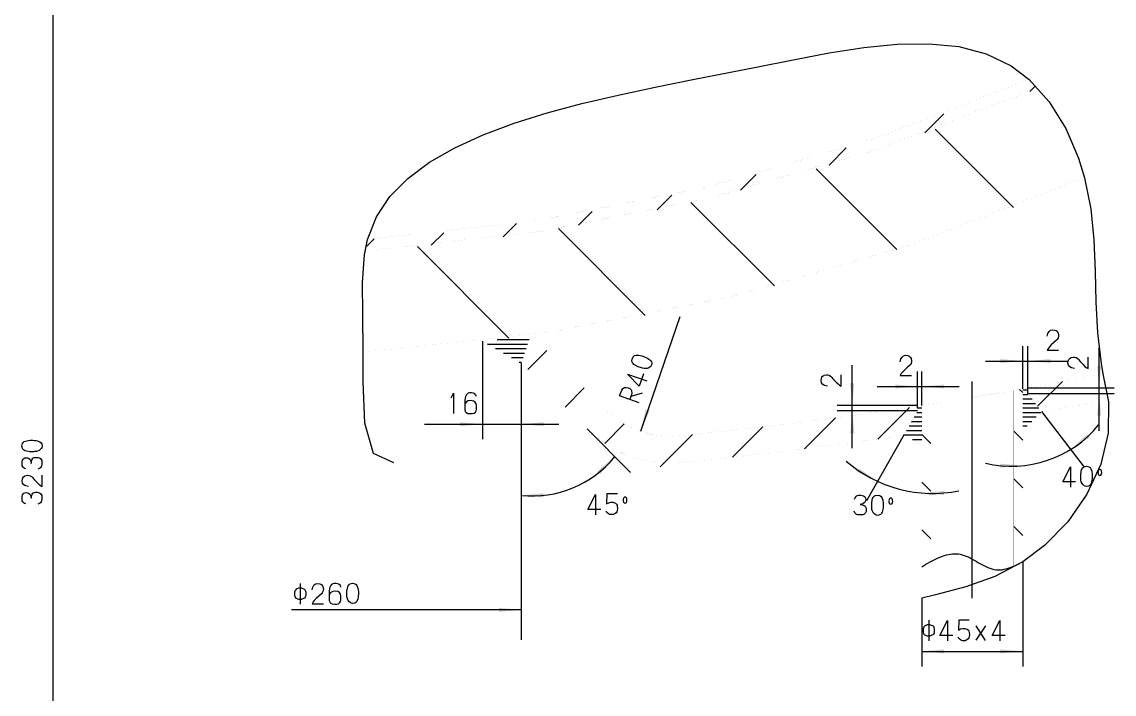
# Model space of a CAD drawing. Extents: x 0 to 8410, y 0 to 11890.
# Drawn here: x 4552 to 6010, y 5817 to 6715 of the extents above; entities that cross this region are included whole.
import ezdxf

# ---------------------------------------------------------------- set-up
doc = ezdxf.new("R2010")
doc.units = 0
doc.header["$MEASUREMENT"] = 0
doc.layers.add('6', color=7, linetype='Continuous')
doc.layers.add('7', color=7, linetype='Continuous')

# ---------------------------------------------------------------- blocks, each defined once
blk = doc.blocks.new('BLKENT104')
at = {"layer": '6', "color": 1, "linetype": 'Continuous'}
blk.add_line((4593.5, 4489.35), (4593.5, 7719.35), dxfattribs=at)
at = {"layer": '6', "color": 2, "linetype": 'Continuous'}
for p, q in [((4551.5, 6148.15), (4552.2, 6151.44)), ((4552.2, 6145.03), (4551.5, 6148.15)), ((4552.2, 6151.44), (4553.18, 6153.09)), ((4552.76, 6144.12), (4552.2, 6145.03)), ((4553.74, 6143.11), (4552.76, 6144.12)), ((4553.18, 6153.09), (4554.72, 6154.09)), ((4554.86, 6142.47), (4553.74, 6143.11)), ((4554.72, 6154.09), (4558.08, 6155.37)), ((4556.12, 6141.83), (4554.86, 6142.47)), ((4558.08, 6155.37), (4562.56, 6155.92)), ((4562.56, 6155.92), (4566.2, 6155.92)), ((4566.2, 6155.92), (4568.16, 6155.83)), ((4568.16, 6155.83), (4570.68, 6155.47)), ((4570.68, 6155.47), (4572.5, 6155.01)), ((4574.6, 6142.47), (4572.22, 6141.38)), ((4572.5, 6155.01), (4574.32, 6154.46)), ((4574.32, 6154.46), (4575.72, 6153.73)), ((4575.72, 6143.2), (4574.6, 6142.47)), ((4575.72, 6153.73), (4577.26, 6152.63)), ((4577.4, 6145.03), (4575.72, 6143.2)), ((4577.26, 6152.63), (4578.1, 6151.07)), ((4578.24, 6146.41), (4577.4, 6145.03)), ((4578.1, 6151.07), (4578.66, 6148.6)), ((4578.66, 6148.24), (4578.24, 6146.41)), ((4551.78, 6126), (4551.92, 6127.92)), ((4551.92, 6127.92), (4552.48, 6129.57)), ((4552.48, 6129.57), (4553.32, 6130.85)), ((4553.32, 6130.85), (4554.3, 6131.77)), ((4554.3, 6131.77), (4555.7, 6132.41)), ((4555.7, 6132.41), (4557.38, 6132.68)), ((4558.22, 6141.19), (4556.12, 6141.83)), ((4557.38, 6132.68), (4559.2, 6132.41)), ((4562.28, 6140.64), (4558.22, 6141.19)), ((4559.2, 6132.41), (4560.46, 6132.04)), ((4560.46, 6132.04), (4562, 6130.58)), ((4562, 6130.58), (4563.12, 6128.75)), ((4567.18, 6140.64), (4562.28, 6140.64)), ((4563.12, 6128.75), (4563.68, 6127.1)), ((4564.24, 6126.73), (4564.8, 6129.39)), ((4564.8, 6129.39), (4565.22, 6130.67)), ((4565.22, 6130.67), (4566.34, 6131.86)), ((4566.34, 6131.86), (4568.02, 6132.86)), ((4568.58, 6140.73), (4567.18, 6140.64)), ((4568.02, 6132.86), (4569.56, 6133.14)), ((4570.96, 6140.92), (4568.58, 6140.73)), ((4569.56, 6133.14), (4572.22, 6133.14)), ((4572.22, 6141.38), (4570.96, 6140.92)), ((4572.22, 6133.14), (4573.48, 6133.05)), ((4573.48, 6133.05), (4575.3, 6132.41)), ((4575.3, 6132.41), (4576.28, 6131.58)), ((4576.28, 6131.58), (4577.26, 6130.3)), ((4577.26, 6130.3), (4578.1, 6128.75)), ((4578.1, 6128.75), (4578.1, 6123.99)), ((4551.78, 6122.89), (4551.78, 6126)), ((4552.06, 6121.61), (4551.78, 6122.89)), ((4552.62, 6120.51), (4552.06, 6121.61)), ((4553.46, 6119.69), (4552.62, 6120.51)), ((4554.58, 6118.77), (4553.46, 6119.69)), ((4555.7, 6118.22), (4554.58, 6118.77)), ((4556.82, 6117.68), (4555.7, 6118.22)), ((4563.68, 6127.1), (4564.1, 6125.09)), ((4564.1, 6125.09), (4564.24, 6126.73)), ((4575.16, 6118.22), (4573.06, 6117.31)), ((4576.28, 6119.14), (4575.16, 6118.22)), ((4577.26, 6120.51), (4576.28, 6119.14)), ((4577.96, 6121.88), (4577.26, 6120.51)), ((4578.1, 6123.99), (4577.96, 6121.88)), ((4551.78, 6101.21), (4552.2, 6104.32)), ((4552.34, 6098.55), (4551.78, 6101.21)), ((4552.2, 6104.32), (4552.76, 6105.96)), ((4552.76, 6105.96), (4553.74, 6107.15)), ((4553.74, 6107.15), (4554.86, 6107.98)), ((4554.86, 6107.98), (4555.98, 6108.53)), ((4555.98, 6108.53), (4559.06, 6109.17)), ((4559.06, 6109.17), (4560.74, 6108.98)), ((4560.74, 6108.98), (4562.7, 6108.62)), ((4562.7, 6108.62), (4564.52, 6107.52)), ((4564.52, 6107.52), (4565.5, 6106.51)), ((4565.5, 6106.51), (4568.58, 6103.04)), ((4568.58, 6103.04), (4571.94, 6099.38)), ((4571.94, 6099.38), (4574.46, 6096.9)), ((4578.8, 6094.07), (4578.8, 6109.17)), ((4554.16, 6096.45), (4552.34, 6098.55)), ((4552.48, 6082.9), (4553.32, 6084.19)), ((4553.32, 6084.19), (4554.3, 6085.1)), ((4556.54, 6094.98), (4554.16, 6096.45)), ((4554.3, 6085.1), (4555.7, 6085.74)), ((4555.7, 6085.74), (4557.38, 6086.02)), ((4560.32, 6094.07), (4556.54, 6094.98)), ((4557.38, 6086.02), (4559.2, 6085.74)), ((4559.2, 6085.74), (4560.46, 6085.38)), ((4560.46, 6085.38), (4562, 6083.91)), ((4565.22, 6084), (4566.34, 6085.19)), ((4566.34, 6085.19), (4568.02, 6086.2)), ((4568.02, 6086.2), (4569.56, 6086.47)), ((4569.56, 6086.47), (4572.22, 6086.47)), ((4572.22, 6086.47), (4573.48, 6086.38)), ((4573.48, 6086.38), (4575.3, 6085.74)), ((4574.46, 6096.9), (4576.28, 6095.53)), ((4575.3, 6085.74), (4576.28, 6084.92)), ((4576.28, 6095.53), (4578.8, 6094.07)), ((4576.28, 6084.92), (4577.26, 6083.64)), ((4551.78, 6079.34), (4551.92, 6081.26)), ((4551.78, 6076.22), (4551.78, 6079.34)), ((4552.06, 6074.94), (4551.78, 6076.22)), ((4551.92, 6081.26), (4552.48, 6082.9)), ((4552.62, 6073.85), (4552.06, 6074.94)), ((4553.46, 6073.02), (4552.62, 6073.85)), ((4554.58, 6072.11), (4553.46, 6073.02)), ((4555.7, 6071.56), (4554.58, 6072.11)), ((4556.82, 6071.01), (4555.7, 6071.56)), ((4562, 6083.91), (4563.12, 6082.08)), ((4563.12, 6082.08), (4563.68, 6080.43)), ((4563.68, 6080.43), (4564.1, 6078.42)), ((4564.1, 6078.42), (4564.24, 6080.07)), ((4564.24, 6080.07), (4564.8, 6082.72)), ((4564.8, 6082.72), (4565.22, 6084)), ((4575.16, 6071.56), (4573.06, 6070.64)), ((4576.28, 6072.47), (4575.16, 6071.56)), ((4577.26, 6073.85), (4576.28, 6072.47)), ((4577.26, 6083.64), (4578.1, 6082.08)), ((4577.96, 6075.22), (4577.26, 6073.85)), ((4578.1, 6077.32), (4577.96, 6075.22)), ((4578.1, 6082.08), (4578.1, 6077.32))]:
    blk.add_line(p, q, dxfattribs=at)
blk = doc.blocks.new('BLKENT192')
at = {"layer": '6', "color": 1, "linetype": 'Continuous'}
for p, q in [((5888.49, 5993.41), (5888.49, 5853.92)), ((5753.49, 5945.25), (5753.49, 5853.92)), ((5753.49, 5873.92), (5888.49, 5873.92))]:
    blk.add_line(p, q, dxfattribs=at)
at = {"layer": '6', "color": 2, "linetype": 'Continuous'}
for p, q in [((5760.69, 5909.2), (5757.3, 5907.8)), ((5764.9, 5909.2), (5760.69, 5909.2)), ((5762.79, 5915.64), (5762.79, 5888.06)), ((5764.9, 5909.2), (5767.73, 5908.36)), ((5777.71, 5895.2), (5787.95, 5915.08)), ((5787.95, 5915.08), (5787.95, 5887.92)), ((5803.14, 5915.78), (5802.41, 5902.48)), ((5817.05, 5915.78), (5803.14, 5915.78)), ((5847.71, 5895.2), (5857.95, 5915.08)), ((5857.95, 5915.08), (5857.95, 5887.92)), ((5755.38, 5903.88), (5755.29, 5901.92)), ((5755.29, 5901.92), (5755.38, 5899.96)), ((5755.74, 5905.42), (5755.38, 5903.88)), ((5755.38, 5899.96), (5755.84, 5897.86)), ((5756.11, 5906.26), (5755.74, 5905.42)), ((5755.84, 5897.86), (5756.2, 5897.16)), ((5756.48, 5906.82), (5756.11, 5906.26)), ((5756.2, 5897.16), (5757.12, 5896.04)), ((5757.3, 5907.8), (5756.48, 5906.82)), ((5757.12, 5896.04), (5760.69, 5894.64)), ((5760.69, 5894.64), (5764.9, 5894.64)), ((5768.46, 5895.9), (5764.9, 5894.64)), ((5767.73, 5908.36), (5768.55, 5907.8)), ((5769.38, 5897.16), (5768.46, 5895.9)), ((5768.55, 5907.8), (5769.47, 5906.4)), ((5769.93, 5898.42), (5769.38, 5897.16)), ((5769.47, 5906.4), (5769.93, 5905.28)), ((5769.93, 5905.28), (5770.2, 5903.88)), ((5770.2, 5899.96), (5769.93, 5898.42)), ((5770.2, 5903.88), (5770.29, 5901.92)), ((5770.29, 5901.92), (5770.2, 5899.96)), ((5795, 5895.2), (5777.71, 5895.2)), ((5802.41, 5902.48), (5805.43, 5904.02)), ((5805.43, 5904.02), (5808.18, 5904.72)), ((5808.18, 5904.72), (5810.83, 5904.72)), ((5810.83, 5904.72), (5814.31, 5903.6)), ((5814.31, 5903.6), (5815.95, 5902.2)), ((5815.95, 5902.2), (5816.59, 5900.94)), ((5816.59, 5900.94), (5816.96, 5899.26)), ((5817.14, 5896.46), (5816.87, 5893.66)), ((5816.96, 5899.26), (5817.14, 5896.46)), ((5838.65, 5888.62), (5826.29, 5908.08)), ((5826.29, 5889.04), (5838.92, 5907.94)), ((5865, 5895.2), (5847.71, 5895.2)), ((5802.41, 5891.98), (5801.86, 5892.82)), ((5802.87, 5891), (5802.41, 5891.98)), ((5805.06, 5889.18), (5802.87, 5891)), ((5806.71, 5888.48), (5805.06, 5889.18)), ((5808.08, 5888.2), (5806.71, 5888.48)), ((5811.38, 5888.2), (5808.08, 5888.2)), ((5813.67, 5889.18), (5811.38, 5888.2)), ((5815.5, 5890.72), (5813.67, 5889.18)), ((5816.32, 5892.12), (5815.5, 5890.72)), ((5816.87, 5893.66), (5816.32, 5892.12))]:
    blk.add_line(p, q, dxfattribs=at)
at = {"layer": '6', "color": 1, "linetype": 'Continuous'}
for points in [[(5753.49, 5873.92), (5783.37, 5876.53), (5783.37, 5871.3)], [(5888.49, 5873.92), (5858.6, 5871.3), (5858.6, 5876.53)]]:
    blk.add_solid(points, dxfattribs=at)
blk = doc.blocks.new('BLKENT193')
at = {"layer": '6', "color": 1, "linetype": 'Continuous'}
for p, q in [((5990.5, 6168.53), (5990.5, 6280.04)), ((5895.17, 6225.87), (6010.5, 6225.87)), ((5895.17, 6218.53), (6010.5, 6218.53))]:
    blk.add_line(p, q, dxfattribs=at)
at = {"layer": '6', "color": 2, "linetype": 'Continuous'}
for p, q in [((5948.78, 6258.98), (5949.2, 6262.09)), ((5949.2, 6262.09), (5949.76, 6263.73)), ((5949.76, 6263.73), (5950.74, 6264.92)), ((5950.74, 6264.92), (5951.86, 6265.75)), ((5951.86, 6265.75), (5952.98, 6266.3)), ((5952.98, 6266.3), (5956.06, 6266.94)), ((5956.06, 6266.94), (5957.74, 6266.75)), ((5957.74, 6266.75), (5959.7, 6266.39)), ((5959.7, 6266.39), (5961.52, 6265.29)), ((5961.52, 6265.29), (5962.5, 6264.28)), ((5962.5, 6264.28), (5965.58, 6260.81)), ((5965.58, 6260.81), (5968.94, 6257.15)), ((5975.8, 6251.84), (5975.8, 6266.94)), ((5949.34, 6256.32), (5948.78, 6258.98)), ((5951.16, 6254.22), (5949.34, 6256.32)), ((5953.54, 6252.75), (5951.16, 6254.22)), ((5957.32, 6251.84), (5953.54, 6252.75)), ((5968.94, 6257.15), (5971.46, 6254.68)), ((5971.46, 6254.68), (5973.28, 6253.3)), ((5973.28, 6253.3), (5975.8, 6251.84))]:
    blk.add_line(p, q, dxfattribs=at)
at = {"layer": '6', "color": 1, "linetype": 'Continuous'}
for points in [[(5990.5, 6225.87), (5987.88, 6255.76), (5993.11, 6255.76)], [(5990.5, 6218.53), (5993.11, 6188.64), (5987.88, 6188.64)]]:
    blk.add_solid(points, dxfattribs=at)
blk = doc.blocks.new('BLKENT194')
at = {"layer": '6', "color": 1, "linetype": 'Continuous'}
for p, q in [((5660.71, 6145.21), (5660.71, 6256.46)), ((5747.96, 6202.3), (5640.71, 6202.3)), ((5747.96, 6195.21), (5640.71, 6195.21))]:
    blk.add_line(p, q, dxfattribs=at)
at = {"layer": '6', "color": 2, "linetype": 'Continuous'}
for p, q in [((5618.99, 6235.4), (5619.41, 6238.51)), ((5619.55, 6232.75), (5618.99, 6235.4)), ((5619.41, 6238.51), (5619.97, 6240.16)), ((5621.37, 6230.64), (5619.55, 6232.75)), ((5619.97, 6240.16), (5620.95, 6241.35)), ((5620.95, 6241.35), (5622.07, 6242.17)), ((5623.75, 6229.18), (5621.37, 6230.64)), ((5622.07, 6242.17), (5623.19, 6242.72)), ((5623.19, 6242.72), (5626.27, 6243.36)), ((5626.27, 6243.36), (5627.95, 6243.18)), ((5627.95, 6243.18), (5629.91, 6242.81)), ((5629.91, 6242.81), (5631.73, 6241.71)), ((5631.73, 6241.71), (5632.71, 6240.71)), ((5632.71, 6240.71), (5635.79, 6237.23)), ((5635.79, 6237.23), (5639.15, 6233.57)), ((5639.15, 6233.57), (5641.67, 6231.1)), ((5641.67, 6231.1), (5643.49, 6229.73)), ((5646.01, 6228.26), (5646.01, 6243.36)), ((5627.53, 6228.26), (5623.75, 6229.18)), ((5643.49, 6229.73), (5646.01, 6228.26))]:
    blk.add_line(p, q, dxfattribs=at)
at = {"layer": '6', "color": 1, "linetype": 'Continuous'}
for points in [[(5660.71, 6202.3), (5658.1, 6232.18), (5663.33, 6232.18)], [(5660.71, 6195.21), (5663.33, 6165.32), (5658.1, 6165.32)]]:
    blk.add_solid(points, dxfattribs=at)
blk = doc.blocks.new('BLKENT195')
at = {"layer": '6', "color": 2, "linetype": 'Continuous'}
for p, q in [((5923.51, 6301.1), (5925.62, 6302.92)), ((5925.62, 6302.92), (5928.27, 6303.48)), ((5928.27, 6303.48), (5931.38, 6303.06)), ((5931.38, 6303.06), (5933.03, 6302.5)), ((5921.13, 6294.94), (5922.05, 6298.72)), ((5922.05, 6298.72), (5923.51, 6301.1)), ((5933.58, 6289.76), (5930.1, 6286.68)), ((5933.03, 6302.5), (5934.22, 6301.52)), ((5934.58, 6290.74), (5933.58, 6289.76)), ((5934.22, 6301.52), (5935.04, 6300.4)), ((5935.68, 6292.56), (5934.58, 6290.74)), ((5935.04, 6300.4), (5935.59, 6299.28)), ((5935.59, 6299.28), (5936.23, 6296.2)), ((5936.05, 6294.52), (5935.68, 6292.56)), ((5936.23, 6296.2), (5936.05, 6294.52)), ((5922.6, 6278.98), (5921.13, 6276.46)), ((5921.13, 6276.46), (5936.23, 6276.46)), ((5923.97, 6280.8), (5922.6, 6278.98)), ((5926.44, 6283.32), (5923.97, 6280.8)), ((5930.1, 6286.68), (5926.44, 6283.32))]:
    blk.add_line(p, q, dxfattribs=at)
at = {"layer": '6', "color": 1, "linetype": 'Continuous'}
for p, q in [((5888.49, 6224.68), (5888.49, 6281.76)), ((5895.17, 6218.53), (5895.17, 6281.76)), ((5838.49, 6261.76), (5949.33, 6261.76))]:
    blk.add_line(p, q, dxfattribs=at)
for points in [[(5888.49, 6261.76), (5858.6, 6259.15), (5858.6, 6264.38)], [(5895.17, 6261.76), (5925.05, 6264.38), (5925.05, 6259.15)]]:
    blk.add_solid(points, dxfattribs=at)
blk = doc.blocks.new('BLKENT196')
at = {"layer": '6', "color": 2, "linetype": 'Continuous'}
for p, q in [((5724.76, 6260.92), (5725.68, 6264.7)), ((5725.68, 6264.7), (5727.14, 6267.08)), ((5727.14, 6267.08), (5729.25, 6268.9)), ((5729.25, 6268.9), (5731.9, 6269.46)), ((5731.9, 6269.46), (5735.01, 6269.04)), ((5735.01, 6269.04), (5736.66, 6268.48)), ((5736.66, 6268.48), (5737.85, 6267.5)), ((5737.85, 6267.5), (5738.67, 6266.38)), ((5738.67, 6266.38), (5739.22, 6265.26)), ((5739.22, 6265.26), (5739.86, 6262.18)), ((5739.68, 6260.5), (5739.31, 6258.54)), ((5739.86, 6262.18), (5739.68, 6260.5)), ((5726.23, 6244.96), (5724.76, 6242.44)), ((5727.6, 6246.78), (5726.23, 6244.96)), ((5730.07, 6249.3), (5727.6, 6246.78)), ((5733.73, 6252.66), (5730.07, 6249.3)), ((5737.21, 6255.74), (5733.73, 6252.66)), ((5738.22, 6256.72), (5737.21, 6255.74)), ((5739.31, 6258.54), (5738.22, 6256.72)), ((5724.76, 6242.44), (5739.86, 6242.44))]:
    blk.add_line(p, q, dxfattribs=at)
at = {"layer": '6', "color": 1, "linetype": 'Continuous'}
for p, q in [((5747.96, 6198.75), (5747.96, 6247.74)), ((5753.49, 6202.3), (5753.49, 6247.74)), ((5693.8, 6227.74), (5803.49, 6227.74))]:
    blk.add_line(p, q, dxfattribs=at)
for points in [[(5747.96, 6227.74), (5718.08, 6225.13), (5718.08, 6230.36)], [(5753.49, 6227.74), (5783.37, 6230.36), (5783.37, 6225.13)]]:
    blk.add_solid(points, dxfattribs=at)
blk = doc.blocks.new('BLKENT197')
at = {"layer": '6', "color": 1, "linetype": 'Continuous'}
blk.add_line((5913.66, 6194.34), (5970.65, 6119.8), dxfattribs=at)
at = {"layer": '6', "color": 2, "linetype": 'Continuous'}
for p, q in [((5941.75, 6100.44), (5951.99, 6120.32)), ((5951.99, 6120.32), (5951.99, 6093.16)), ((5965.9, 6110.38), (5966.45, 6114.44)), ((5966.45, 6114.44), (5967.09, 6116.54)), ((5967.09, 6116.54), (5967.73, 6117.8)), ((5967.73, 6117.8), (5968.37, 6118.92)), ((5968.37, 6118.92), (5969.38, 6119.9)), ((5969.38, 6119.9), (5970.29, 6120.46)), ((5970.29, 6120.46), (5973.41, 6121.16)), ((5973.41, 6121.16), (5976.7, 6120.46)), ((5976.7, 6120.46), (5978.35, 6119.48)), ((5978.35, 6119.48), (5979.35, 6117.94)), ((5979.35, 6117.94), (5980.63, 6114.58)), ((5980.63, 6114.58), (5981.18, 6110.1)), ((5988.87, 6114.02), (5988.96, 6111.92)), ((5989.51, 6115.98), (5988.96, 6114.3)), ((5990.61, 6116.96), (5989.51, 6115.98)), ((5992.44, 6116.82), (5990.61, 6116.96)), ((5993.17, 6115.98), (5992.44, 6116.82)), ((5993.63, 6114.86), (5993.17, 6115.98)), ((5993.9, 6112.76), (5993.63, 6114.86)), ((5959.04, 6100.44), (5941.75, 6100.44)), ((5965.9, 6105.48), (5965.9, 6110.38)), ((5965.99, 6104.08), (5965.9, 6105.48)), ((5966.18, 6101.7), (5965.99, 6104.08)), ((5966.64, 6100.44), (5966.18, 6101.7)), ((5967.73, 6098.06), (5966.64, 6100.44)), ((5980.27, 6100.16), (5979.72, 6098.34)), ((5980.73, 6101.98), (5980.27, 6100.16)), ((5981.09, 6104.5), (5980.73, 6101.98)), ((5981.18, 6106.46), (5981.09, 6104.5)), ((5981.18, 6110.1), (5981.18, 6106.46)), ((5988.96, 6111.92), (5989.14, 6110.8)), ((5989.14, 6110.8), (5989.42, 6110.24)), ((5989.42, 6110.24), (5989.97, 6109.4)), ((5989.97, 6109.4), (5991.16, 6108.84)), ((5991.16, 6108.84), (5992.62, 6109.26)), ((5992.62, 6109.26), (5993.63, 6110.8)), ((5993.63, 6110.8), (5993.9, 6112.76)), ((5968.46, 6096.94), (5967.73, 6098.06)), ((5970.29, 6095.26), (5968.46, 6096.94)), ((5971.67, 6094.42), (5970.29, 6095.26)), ((5973.5, 6094), (5971.67, 6094.42)), ((5976.33, 6094.56), (5973.86, 6094)), ((5977.89, 6095.4), (5976.33, 6094.56)), ((5978.99, 6096.94), (5977.89, 6095.4)), ((5979.72, 6098.34), (5978.99, 6096.94))]:
    blk.add_line(p, q, dxfattribs=at)
at = {"layer": '6', "color": 1, "linetype": 'Continuous'}
blk.add_arc((5873.71, 6270.91), 149.65, 256.522, 320.879, dxfattribs=at)
for points in [[(5952.43, 6143.63), (5974.58, 6163.86), (5977.76, 6159.71)], [(5888.49, 6121.99), (5858.6, 6119.37), (5858.6, 6124.6)]]:
    blk.add_solid(points, dxfattribs=at)
blk = doc.blocks.new('BLKENT198')
at = {"layer": '6', "color": 1, "linetype": 'Continuous'}
blk.add_line((5729.97, 6163.54), (5679.67, 6075.02), dxfattribs=at)
at = {"layer": '6', "color": 2, "linetype": 'Continuous'}
for p, q in [((5663.72, 6077.41), (5664.27, 6078.53)), ((5664.27, 6078.53), (5664.82, 6079.65)), ((5664.82, 6079.65), (5665.73, 6080.77)), ((5665.73, 6080.77), (5666.55, 6081.61)), ((5666.55, 6081.61), (5667.65, 6082.17)), ((5667.65, 6082.17), (5668.93, 6082.45)), ((5668.93, 6082.45), (5672.04, 6082.45)), ((5673.14, 6070.55), (5671.13, 6070.13)), ((5671.13, 6070.13), (5672.78, 6069.99)), ((5672.04, 6082.45), (5673.97, 6082.31)), ((5672.78, 6069.99), (5675.43, 6069.43)), ((5674.79, 6071.11), (5673.14, 6070.55)), ((5673.97, 6082.31), (5675.61, 6081.75)), ((5676.62, 6072.23), (5674.79, 6071.11)), ((5675.61, 6081.75), (5676.89, 6080.91)), ((5678.08, 6073.77), (5676.62, 6072.23)), ((5676.89, 6080.91), (5677.81, 6079.93)), ((5677.81, 6079.93), (5678.45, 6078.53)), ((5678.45, 6075.03), (5678.08, 6073.77)), ((5678.45, 6078.53), (5678.72, 6076.85)), ((5678.72, 6076.85), (5678.45, 6075.03)), ((5686.68, 6071.95), (5687.23, 6076.01)), ((5686.68, 6067.05), (5686.68, 6071.95)), ((5687.23, 6076.01), (5687.87, 6078.11)), ((5687.87, 6078.11), (5688.51, 6079.37)), ((5688.51, 6079.37), (5689.15, 6080.49)), ((5689.15, 6080.49), (5690.16, 6081.47)), ((5690.16, 6081.47), (5691.08, 6082.03)), ((5691.08, 6082.03), (5694.19, 6082.73)), ((5694.19, 6082.73), (5697.48, 6082.03)), ((5697.48, 6082.03), (5699.13, 6081.05)), ((5699.13, 6081.05), (5700.13, 6079.51)), ((5700.13, 6079.51), (5701.42, 6076.15)), ((5701.42, 6076.15), (5701.97, 6071.67)), ((5701.97, 6071.67), (5701.97, 6068.03)), ((5709.65, 6075.59), (5709.74, 6073.49)), ((5710.29, 6077.55), (5709.74, 6075.87)), ((5709.74, 6073.49), (5709.93, 6072.37)), ((5709.93, 6072.37), (5710.2, 6071.81)), ((5710.2, 6071.81), (5710.75, 6070.97)), ((5711.39, 6078.53), (5710.29, 6077.55)), ((5710.75, 6070.97), (5711.94, 6070.41)), ((5713.22, 6078.39), (5711.39, 6078.53)), ((5711.94, 6070.41), (5713.4, 6070.83)), ((5713.95, 6077.55), (5713.22, 6078.39)), ((5713.4, 6070.83), (5714.41, 6072.37)), ((5714.41, 6076.43), (5713.95, 6077.55)), ((5714.68, 6074.33), (5714.41, 6076.43)), ((5714.41, 6072.37), (5714.68, 6074.33)), ((5664.27, 6059.07), (5663.35, 6061.17)), ((5665.18, 6057.95), (5664.27, 6059.07)), ((5666.55, 6056.97), (5665.18, 6057.95)), ((5667.93, 6056.27), (5666.55, 6056.97)), ((5670.03, 6056.13), (5667.93, 6056.27)), ((5674.79, 6056.13), (5670.03, 6056.13)), ((5676.34, 6056.97), (5674.79, 6056.13)), ((5675.43, 6069.43), (5676.71, 6069.01)), ((5677.63, 6057.95), (5676.34, 6056.97)), ((5676.71, 6069.01), (5677.9, 6067.89)), ((5678.45, 6058.93), (5677.63, 6057.95)), ((5677.9, 6067.89), (5678.91, 6066.21)), ((5679.09, 6060.75), (5678.45, 6058.93)), ((5678.91, 6066.21), (5679.18, 6064.67)), ((5679.18, 6062.01), (5679.09, 6060.75)), ((5679.18, 6064.67), (5679.18, 6062.01)), ((5686.78, 6065.65), (5686.68, 6067.05)), ((5686.96, 6063.27), (5686.78, 6065.65)), ((5687.42, 6062.01), (5686.96, 6063.27)), ((5688.51, 6059.63), (5687.42, 6062.01)), ((5689.25, 6058.51), (5688.51, 6059.63)), ((5691.08, 6056.83), (5689.25, 6058.51)), ((5692.45, 6055.99), (5691.08, 6056.83)), ((5694.28, 6055.57), (5692.45, 6055.99)), ((5697.12, 6056.13), (5694.64, 6055.57)), ((5698.67, 6056.97), (5697.12, 6056.13)), ((5699.77, 6058.51), (5698.67, 6056.97)), ((5700.5, 6059.91), (5699.77, 6058.51)), ((5701.05, 6061.73), (5700.5, 6059.91)), ((5701.51, 6063.55), (5701.05, 6061.73)), ((5701.87, 6066.07), (5701.51, 6063.55)), ((5701.97, 6068.03), (5701.87, 6066.07))]:
    blk.add_line(p, q, dxfattribs=at)
at = {"layer": '6', "color": 1, "linetype": 'Continuous'}
blk.add_arc((5768.26, 6260.81), 175.92, 228.925, 281.469, dxfattribs=at)
for points in [[(5694.49, 6101.11), (5667.22, 6113.6), (5669.8, 6118.14)], [(5753.49, 6085.52), (5783.37, 6088.13), (5783.37, 6082.9)]]:
    blk.add_solid(points, dxfattribs=at)
blk = doc.blocks.new('BLKENT199')
at = {"layer": '6', "color": 1, "linetype": 'Continuous'}
for p, q in [((5218.57, 6177.77), (5218.57, 6052.31)), ((5306.41, 6171.09), (5364.68, 6112.83))]:
    blk.add_line(p, q, dxfattribs=at)
at = {"layer": '6', "color": 2, "linetype": 'Continuous'}
for p, q in [((5333.07, 6084.19), (5332.34, 6070.89)), ((5346.98, 6084.19), (5333.07, 6084.19)), ((5307.63, 6063.61), (5317.88, 6083.49)), ((5317.88, 6083.49), (5317.88, 6056.33)), ((5332.34, 6070.89), (5335.36, 6072.43)), ((5335.36, 6072.43), (5338.1, 6073.13)), ((5338.1, 6073.13), (5340.76, 6073.13)), ((5340.76, 6073.13), (5344.23, 6072.01)), ((5344.23, 6072.01), (5345.88, 6070.61)), ((5345.88, 6070.61), (5346.52, 6069.35)), ((5354.76, 6077.19), (5354.85, 6075.09)), ((5355.4, 6079.15), (5354.85, 6077.47)), ((5354.85, 6075.09), (5355.03, 6073.97)), ((5355.03, 6073.97), (5355.31, 6073.41)), ((5355.31, 6073.41), (5355.86, 6072.57)), ((5356.5, 6080.13), (5355.4, 6079.15)), ((5355.86, 6072.57), (5357.05, 6072.01)), ((5358.33, 6079.99), (5356.5, 6080.13)), ((5357.05, 6072.01), (5358.51, 6072.43)), ((5359.06, 6079.15), (5358.33, 6079.99)), ((5358.51, 6072.43), (5359.52, 6073.97)), ((5359.52, 6078.03), (5359.06, 6079.15)), ((5359.79, 6075.93), (5359.52, 6078.03)), ((5359.52, 6073.97), (5359.79, 6075.93)), ((5324.93, 6063.61), (5307.63, 6063.61)), ((5332.34, 6060.39), (5331.79, 6061.23)), ((5332.8, 6059.41), (5332.34, 6060.39)), ((5334.99, 6057.59), (5332.8, 6059.41)), ((5336.64, 6056.89), (5334.99, 6057.59)), ((5338.01, 6056.61), (5336.64, 6056.89)), ((5341.31, 6056.61), (5338.01, 6056.61)), ((5343.59, 6057.59), (5341.31, 6056.61)), ((5345.42, 6059.13), (5343.59, 6057.59)), ((5346.25, 6060.53), (5345.42, 6059.13)), ((5346.8, 6062.07), (5346.25, 6060.53)), ((5346.52, 6069.35), (5346.89, 6067.67)), ((5347.07, 6064.87), (5346.8, 6062.07)), ((5346.89, 6067.67), (5347.07, 6064.87))]:
    blk.add_line(p, q, dxfattribs=at)
at = {"layer": '6', "color": 1, "linetype": 'Continuous'}
blk.add_arc((5233.34, 6223.27), 141.73, 264.017, 320.983, dxfattribs=at)
for points in [[(5343.46, 6134.04), (5324.18, 6111.06), (5320.48, 6114.76)], [(5218.57, 6082.31), (5248.46, 6084.93), (5248.46, 6079.7)]]:
    blk.add_solid(points, dxfattribs=at)
blk = doc.blocks.new('BLKENT200')
at = {"layer": '6', "color": 1, "linetype": 'Continuous'}
blk.add_line((5430.55, 6320.62), (5377.66, 6167.81), dxfattribs=at)
at = {"layer": '6', "color": 2, "linetype": 'Continuous'}
for p, q in [((5366.44, 6261.67), (5366.8, 6264.84)), ((5366.67, 6260.62), (5366.44, 6261.67)), ((5367.27, 6259.35), (5366.67, 6260.62)), ((5366.8, 6264.84), (5368.54, 6267.72)), ((5368.12, 6258.38), (5367.27, 6259.35)), ((5368.54, 6267.72), (5370, 6268.96)), ((5370, 6268.96), (5371.79, 6269.4)), ((5371.79, 6269.4), (5375.38, 6269.52)), ((5375.38, 6269.52), (5379.79, 6268.57)), ((5379.79, 6268.57), (5383.23, 6267.38)), ((5383.23, 6267.38), (5385.05, 6266.65)), ((5385.05, 6266.65), (5387.32, 6265.48)), ((5387.32, 6265.48), (5388.89, 6264.45)), ((5388.89, 6264.45), (5390.43, 6263.34)), ((5390.43, 6263.34), (5391.51, 6262.19)), ((5391.51, 6262.19), (5392.61, 6260.65)), ((5392.61, 6260.65), (5392.89, 6258.91)), ((5369.1, 6257.36), (5368.12, 6258.38)), ((5370.87, 6256.07), (5369.1, 6257.36)), ((5374.53, 6254.22), (5370.87, 6256.07)), ((5379.16, 6252.62), (5374.53, 6254.22)), ((5380.51, 6252.25), (5379.16, 6252.62)), ((5382.82, 6251.64), (5380.51, 6252.25)), ((5384.16, 6251.66), (5382.82, 6251.64)), ((5386.77, 6251.92), (5384.16, 6251.66)), ((5388.07, 6252.25), (5386.77, 6251.92)), ((5390.26, 6253.43), (5388.07, 6252.25)), ((5391.5, 6254.45), (5390.26, 6253.43)), ((5392.49, 6256.04), (5391.5, 6254.45)), ((5392.89, 6258.91), (5392.61, 6256.39)), ((5376.02, 6228.14), (5360.59, 6244.33)), ((5360.59, 6244.33), (5386.25, 6235.45)), ((5381.68, 6244.48), (5376.02, 6228.14)), ((5349.88, 6215.11), (5351.87, 6220.43)), ((5351.87, 6220.43), (5352.81, 6222.72)), ((5352.81, 6222.72), (5354.37, 6225.08)), ((5354.37, 6225.08), (5355.45, 6226.06)), ((5355.45, 6226.06), (5356.29, 6226.35)), ((5356.29, 6226.35), (5357.66, 6226.46)), ((5357.66, 6226.46), (5359.14, 6226.43)), ((5359.14, 6226.43), (5361.21, 6226.01)), ((5361.21, 6226.01), (5362.5, 6225.46)), ((5362.5, 6225.46), (5363.63, 6224.88)), ((5365.61, 6216.45), (5363.53, 6210.87)), ((5363.63, 6224.88), (5364.44, 6224.21)), ((5364.44, 6224.21), (5365.16, 6223.28)), ((5365.16, 6223.28), (5365.64, 6222.54)), ((5365.17, 6214.76), (5380.66, 6219.28)), ((5366.09, 6219.57), (5365.61, 6216.45)), ((5365.64, 6222.54), (5366, 6221.44)), ((5366, 6221.44), (5366.08, 6219.96)), ((5366.08, 6219.96), (5366.09, 6219.57)), ((5375.95, 6206.09), (5349.88, 6215.11))]:
    blk.add_line(p, q, dxfattribs=at)
at = {"layer": '6', "color": 1, "linetype": 'Continuous'}
blk.add_solid([(5377.66, 6167.81), (5384.97, 6196.91), (5389.91, 6195.2)], dxfattribs=at)
blk = doc.blocks.new('BLKENT201')
at = {"layer": '6', "color": 1, "linetype": 'Continuous'}
for p, q in [((5166.77, 6288.29), (5166.77, 6157.36)), ((5218.57, 6258.93), (5218.57, 6157.36)), ((5089.26, 6177.36), (5268.57, 6177.36))]:
    blk.add_line(p, q, dxfattribs=at)
at = {"layer": '6', "color": 2, "linetype": 'Continuous'}
for p, q in [((5124.81, 6212.64), (5127.92, 6218.94)), ((5127.92, 6218.94), (5127.92, 6191.5)), ((5144.94, 6216), (5143.93, 6214.18)), ((5146.4, 6217.68), (5144.94, 6216)), ((5147.87, 6218.66), (5146.4, 6217.68)), ((5149.6, 6219.08), (5147.87, 6218.66)), ((5151.89, 6219.08), (5149.6, 6219.08)), ((5154.64, 6218.8), (5151.89, 6219.08)), ((5156.47, 6217.82), (5154.64, 6218.8)), ((5158.11, 6216.15), (5156.47, 6217.82)), ((5158.75, 6214.32), (5158.11, 6216.15)), ((5143.66, 6212.36), (5143.11, 6209)), ((5143.11, 6209), (5143.11, 6198.92)), ((5143.93, 6205.64), (5143.29, 6204.52)), ((5143.93, 6214.18), (5143.66, 6212.36)), ((5145.49, 6207.18), (5143.93, 6205.64)), ((5147.87, 6208.44), (5145.49, 6207.18)), ((5151.53, 6208.86), (5147.87, 6208.44)), ((5154.82, 6208.16), (5151.53, 6208.86)), ((5156.83, 6207.04), (5154.82, 6208.16)), ((5158.21, 6204.8), (5156.83, 6207.04)), ((5158.75, 6202.56), (5158.21, 6204.8)), ((5158.75, 6198.78), (5158.75, 6202.56)), ((5143.11, 6198.92), (5143.29, 6196.54)), ((5143.29, 6196.54), (5143.84, 6194.58)), ((5143.84, 6194.58), (5145.03, 6192.9)), ((5145.03, 6192.9), (5147.23, 6191.78)), ((5147.23, 6191.78), (5150.34, 6191.5)), ((5150.34, 6191.5), (5152.81, 6191.5)), ((5152.81, 6191.5), (5155.73, 6192.06)), ((5155.73, 6192.06), (5157.47, 6193.6)), ((5157.47, 6193.6), (5158.3, 6195.14)), ((5158.3, 6195.14), (5158.75, 6196.82)), ((5158.75, 6196.82), (5158.75, 6198.78))]:
    blk.add_line(p, q, dxfattribs=at)
at = {"layer": '6', "color": 1, "linetype": 'Continuous'}
for points in [[(5166.77, 6177.36), (5136.88, 6174.75), (5136.88, 6179.98)], [(5218.57, 6177.36), (5248.46, 6179.98), (5248.46, 6174.75)]]:
    blk.add_solid(points, dxfattribs=at)
blk = doc.blocks.new('BLKENT202')
at = {"layer": '6', "color": 1, "linetype": 'Continuous'}
for p, q in [((5218.57, 6177.77), (5218.57, 5889.46)), ((5218.57, 5929.46), (4911.5, 5929.46))]:
    blk.add_line(p, q, dxfattribs=at)
at = {"layer": '6', "color": 2, "linetype": 'Continuous'}
for p, q in [((4915.89, 5952.92), (4915.8, 5950.96)), ((4916.26, 5954.46), (4915.89, 5952.92)), ((4916.63, 5955.3), (4916.26, 5954.46)), ((4916.99, 5955.86), (4916.63, 5955.3)), ((4917.82, 5956.84), (4916.99, 5955.86)), ((4921.2, 5958.24), (4917.82, 5956.84)), ((4925.41, 5958.24), (4921.2, 5958.24)), ((4923.31, 5964.68), (4923.31, 5937.1)), ((4925.41, 5958.24), (4928.25, 5957.4)), ((4928.25, 5957.4), (4929.07, 5956.84)), ((4929.07, 5956.84), (4929.99, 5955.44)), ((4929.99, 5955.44), (4930.44, 5954.32)), ((4930.44, 5954.32), (4930.72, 5952.92)), ((4930.72, 5952.92), (4930.81, 5950.96)), ((4939.14, 5956.14), (4940.05, 5959.92)), ((4940.05, 5959.92), (4941.52, 5962.3)), ((4941.52, 5962.3), (4943.62, 5964.12)), ((4943.62, 5964.12), (4946.27, 5964.68)), ((4946.27, 5964.68), (4949.38, 5964.26)), ((4949.38, 5964.26), (4951.03, 5963.7)), ((4951.03, 5963.7), (4952.22, 5962.72)), ((4952.22, 5962.72), (4953.05, 5961.6)), ((4953.69, 5953.76), (4952.59, 5951.94)), ((4953.05, 5961.6), (4953.59, 5960.48)), ((4953.59, 5960.48), (4954.23, 5957.4)), ((4954.05, 5955.72), (4953.69, 5953.76)), ((4954.23, 5957.4), (4954.05, 5955.72)), ((4962.56, 5957.96), (4962.01, 5954.6)), ((4962.01, 5954.6), (4962.01, 5944.52)), ((4962.84, 5959.78), (4962.56, 5957.96)), ((4963.84, 5961.6), (4962.84, 5959.78)), ((4964.39, 5952.78), (4962.84, 5951.24)), ((4965.31, 5963.28), (4963.84, 5961.6)), ((4966.77, 5954.04), (4964.39, 5952.78)), ((4966.77, 5964.26), (4965.31, 5963.28)), ((4968.51, 5964.68), (4966.77, 5964.26)), ((4970.43, 5954.46), (4966.77, 5954.04)), ((4970.8, 5964.68), (4968.51, 5964.68)), ((4973.72, 5953.76), (4970.43, 5954.46)), ((4973.54, 5964.4), (4970.8, 5964.68)), ((4975.37, 5963.42), (4973.54, 5964.4)), ((4975.74, 5952.64), (4973.72, 5953.76)), ((4977.02, 5961.74), (4975.37, 5963.42)), ((4977.66, 5959.92), (4977.02, 5961.74)), ((4985.71, 5954.18), (4986.26, 5958.24)), ((4985.71, 5949.28), (4985.71, 5954.18)), ((4986.26, 5958.24), (4986.9, 5960.34)), ((4986.9, 5960.34), (4987.54, 5961.6)), ((4987.54, 5961.6), (4988.18, 5962.72)), ((4988.18, 5962.72), (4989.19, 5963.7)), ((4989.19, 5963.7), (4990.1, 5964.26)), ((4990.1, 5964.26), (4993.22, 5964.96)), ((4993.22, 5964.96), (4996.51, 5964.26)), ((4996.51, 5964.26), (4998.16, 5963.28)), ((4998.16, 5963.28), (4999.16, 5961.74)), ((4999.16, 5961.74), (5000.44, 5958.38)), ((5000.44, 5958.38), (5000.99, 5953.9)), ((5000.99, 5953.9), (5000.99, 5950.26)), ((4915.8, 5950.96), (4915.89, 5949)), ((4915.89, 5949), (4916.35, 5946.9)), ((4916.35, 5946.9), (4916.72, 5946.2)), ((4916.72, 5946.2), (4917.63, 5945.08)), ((4917.63, 5945.08), (4921.2, 5943.68)), ((4921.2, 5943.68), (4925.41, 5943.68)), ((4928.98, 5944.94), (4925.41, 5943.68)), ((4929.89, 5946.2), (4928.98, 5944.94)), ((4930.44, 5947.46), (4929.89, 5946.2)), ((4930.72, 5949), (4930.44, 5947.46)), ((4930.81, 5950.96), (4930.72, 5949)), ((4940.6, 5940.18), (4939.14, 5937.66)), ((4941.97, 5942), (4940.6, 5940.18)), ((4944.44, 5944.52), (4941.97, 5942)), ((4948.1, 5947.88), (4944.44, 5944.52)), ((4951.58, 5950.96), (4948.1, 5947.88)), ((4952.59, 5951.94), (4951.58, 5950.96)), ((4962.01, 5944.52), (4962.2, 5942.14)), ((4962.84, 5951.24), (4962.2, 5950.12)), ((4962.2, 5942.14), (4962.74, 5940.18)), ((4962.74, 5940.18), (4963.93, 5938.5)), ((4963.93, 5938.5), (4966.13, 5937.38)), ((4974.64, 5937.66), (4976.38, 5939.2)), ((4977.11, 5950.4), (4975.74, 5952.64)), ((4976.38, 5939.2), (4977.2, 5940.74)), ((4977.66, 5948.16), (4977.11, 5950.4)), ((4977.2, 5940.74), (4977.66, 5942.42)), ((4977.66, 5944.38), (4977.66, 5948.16)), ((4977.66, 5942.42), (4977.66, 5944.38)), ((4985.8, 5947.88), (4985.71, 5949.28)), ((4985.99, 5945.5), (4985.8, 5947.88)), ((4986.44, 5944.24), (4985.99, 5945.5)), ((4987.54, 5941.86), (4986.44, 5944.24)), ((4988.27, 5940.74), (4987.54, 5941.86)), ((4990.1, 5939.06), (4988.27, 5940.74)), ((4991.48, 5938.22), (4990.1, 5939.06)), ((4993.31, 5937.8), (4991.48, 5938.22)), ((4996.14, 5938.36), (4993.67, 5937.8)), ((4997.7, 5939.2), (4996.14, 5938.36)), ((4998.8, 5940.74), (4997.7, 5939.2)), ((4999.53, 5942.14), (4998.8, 5940.74)), ((5000.08, 5943.96), (4999.53, 5942.14)), ((5000.54, 5945.78), (5000.08, 5943.96)), ((5000.9, 5948.3), (5000.54, 5945.78)), ((5000.99, 5950.26), (5000.9, 5948.3)), ((4939.14, 5937.66), (4954.23, 5937.66)), ((4966.13, 5937.38), (4969.24, 5937.1)), ((4969.24, 5937.1), (4971.71, 5937.1)), ((4971.71, 5937.1), (4974.64, 5937.66))]:
    blk.add_line(p, q, dxfattribs=at)
at = {"layer": '6', "color": 1, "linetype": 'Continuous'}
blk.add_solid([(5218.57, 5929.46), (5188.69, 5926.85), (5188.69, 5932.07)], dxfattribs=at)
blk = doc.blocks.new('BLKENT519')
at = {"layer": '7', "color": 1, "linetype": 'Continuous'}
for p, q in [((5186.23, 6290.44), (5229, 6290.44)), ((5173.57, 6284.44), (5227.01, 6284.44)), ((5184.15, 6278.44), (5225.03, 6278.44)), ((5194.74, 6272.44), (5223.04, 6272.44)), ((5205.33, 6266.44), (5221.06, 6266.44)), ((5215.91, 6260.44), (5219.07, 6260.44))]:
    blk.add_line(p, q, dxfattribs=at)
blk = doc.blocks.new('BLKENT520')
at = {"layer": '7', "color": 1, "linetype": 'Continuous'}
for p, q in [((5743.35, 6187.09), (5753.49, 6187.09)), ((5746.76, 6193.09), (5753.49, 6193.09)), ((5747.96, 6199.09), (5753.49, 6199.09)), ((5736.53, 6175.09), (5753.49, 6175.09)), ((5739.94, 6181.09), (5753.49, 6181.09)), ((5729.72, 6163.09), (5753.49, 6163.09)), ((5733.13, 6169.09), (5753.49, 6169.09)), ((5741.32, 6157.09), (5753.49, 6157.09))]:
    blk.add_line(p, q, dxfattribs=at)
blk = doc.blocks.new('BLKENT521')
at = {"layer": '7', "color": 1, "linetype": 'Continuous'}
for p, q in [((5765.48, 6151.75), (5753.49, 6163.75)), ((5765.48, 6088.11), (5753.49, 6100.11)), ((5765.48, 6024.47), (5753.49, 6036.47))]:
    blk.add_line(p, q, dxfattribs=at)
blk = doc.blocks.new('BLKENT522')
at = {"layer": '7', "color": 1, "linetype": 'Continuous'}
for p, q in [((5888.49, 6223.09), (5895.17, 6223.09)), ((5888.49, 6217.09), (5895.17, 6217.09)), ((5888.49, 6211.09), (5900.85, 6211.09)), ((5888.49, 6205.09), (5905.44, 6205.09)), ((5888.49, 6199.08), (5910.03, 6199.08)), ((5888.49, 6193.09), (5912.41, 6193.09)), ((5888.49, 6187.09), (5906.41, 6187.09)), ((5888.49, 6181.09), (5900.41, 6181.09)), ((5888.49, 6175.09), (5894.41, 6175.09))]:
    blk.add_line(p, q, dxfattribs=at)
blk = doc.blocks.new('BLKENT523')
at = {"layer": '7', "color": 1, "linetype": 'Continuous'}
for p, q in [((5888.49, 6219.67), (5884.23, 6223.92)), ((5888.49, 6156.03), (5876.49, 6168.03)), ((5888.49, 6092.39), (5876.49, 6104.39)), ((5888.49, 6028.75), (5876.49, 6040.75))]:
    blk.add_line(p, q, dxfattribs=at)
blk = doc.blocks.new('BLKENT524')
at = {"layer": '7', "color": 1, "linetype": 'Continuous'}
for p, q in [((5876.13, 6467.06), (5771.57, 6571.61)), ((5720.31, 6410.74), (5612.69, 6518.37)), ((5556.63, 6362.29), (5445.21, 6473.72)), ((5384.28, 6322.51), (5268.12, 6438.67)), ((5202.17, 6292.49), (5080.04, 6414.62))]:
    blk.add_line(p, q, dxfattribs=at)
blk = doc.blocks.new('BLKENT525')
at = {"layer": '7', "color": 1, "linetype": 'Continuous'}
for p, q in [((5897.88, 6621.95), (5904.4, 6628.47)), ((5757.54, 6566.47), (5782.94, 6591.87)), ((5629.81, 6523.59), (5652.73, 6546.51)), ((5511.35, 6489.99), (5532.45, 6511.08)), ((5400.15, 6463.64), (5419.82, 6483.31)), ((5294.84, 6443.18), (5313.37, 6461.71)), ((5194.47, 6427.66), (5212.07, 6445.26)), ((5011.33, 6414.23), (5022.02, 6424.92)), ((5098.33, 6416.38), (5115.14, 6433.18))]:
    blk.add_line(p, q, dxfattribs=at)
blk = doc.blocks.new('BLKENT526')
at = {"layer": '7', "color": 1, "linetype": 'Continuous'}
for p, q in [((5908.33, 6201.31), (5941.39, 6234.38)), ((5694.89, 6157.59), (5737.11, 6199.81)), ((5500.8, 6133.2), (5541.37, 6173.78)), ((5596.91, 6144.46), (5638.27, 6185.82))]:
    blk.add_line(p, q, dxfattribs=at)

msp = doc.modelspace()

# ---------------------------------------------------------------- linework, layer by layer
at = {"layer": '6'}
for p, q in [((5676.29, 6680.4), (5720.89, 6684.87)), ((5720.89, 6684.87), (5763.22, 6685.64)), ((5763.22, 6685.64), (5802.94, 6681.75)), ((5581.71, 6664.24), (5629.78, 6673.21)), ((5629.78, 6673.21), (5676.29, 6680.4)), ((5802.94, 6681.75), (5839.7, 6672.25)), ((5839.7, 6672.25), (5873.13, 6656.16)), ((5498.09, 6647.72), (5532.45, 6654.47)), ((5532.45, 6654.47), (5581.71, 6664.24)), ((5532.45, 6654.47), (5532.45, 6654.47)), ((5873.13, 6656.16), (5897.16, 6637.97)), ((5447.75, 6637.86), (5498.09, 6647.72)), ((5347.95, 6617.06), (5397.52, 6627.73)), ((5397.52, 6627.73), (5447.75, 6637.86)), ((5897.16, 6637.97), (5897.16, 6637.97)), ((5897.16, 6637.97), (5923.71, 6608.16)), ((5299.61, 6605.6), (5347.95, 6617.06)), ((5253.07, 6593.09), (5299.61, 6605.6)), ((5923.71, 6608.16), (5945.79, 6572.28)), ((5208.89, 6579.27), (5253.07, 6593.09)), ((5167.63, 6563.88), (5208.89, 6579.27)), ((5945.79, 6572.28), (5962.9, 6532.57)), ((5129.87, 6546.68), (5167.63, 6563.88)), ((5096.16, 6527.39), (5129.87, 6546.68)), ((5067.07, 6505.77), (5096.16, 6527.39)), ((5962.9, 6532.57), (5970.94, 6506.47)), ((5043.16, 6481.55), (5067.07, 6505.77)), ((5970.94, 6506.47), (5970.94, 6506.47)), ((5970.94, 6506.47), (5979.22, 6464.98)), ((5025, 6454.48), (5043.16, 6481.55)), ((5979.22, 6464.98), (5983.39, 6423.43)), ((5013.15, 6424.3), (5025, 6454.48)), ((5009.03, 6403.4), (5013.15, 6424.3)), ((5013.15, 6424.3), (5013.15, 6424.3)), ((5983.39, 6423.43), (5985.17, 6381.9)), ((5006.61, 6366.67), (5009.03, 6403.4)), ((5985.17, 6381.9), (5986.24, 6340.48)), ((5006.95, 6323.94), (5006.61, 6366.67)), ((5986.24, 6340.48), (5988.3, 6299.27)), ((5007.57, 6273.62), (5006.95, 6323.94)), ((5988.3, 6299.27), (5993.05, 6258.34)), ((5227.18, 6250.32), (5252.64, 6275.78)), ((5007.34, 6234.13), (5007.57, 6273.62)), ((5007.57, 6273.62), (5007.57, 6273.62)), ((5218.57, 6258.93), (5218.57, 6177.77)), ((5993.05, 6258.34), (5995.51, 6244.87)), ((5995.51, 6244.87), (5995.51, 6244.87)), ((5995.51, 6244.87), (6002.9, 6207.16)), ((5009.64, 6178.99), (5007.34, 6234.13)), ((5820.99, 5945.25), (5820.99, 6234.38)), ((5277.16, 6200.34), (5302.61, 6225.8)), ((6002.9, 6207.16), (6002.69, 6165.5)), ((6002.9, 6207.16), (6002.9, 6207.16)), ((5021.06, 6138.23), (5009.64, 6178.99)), ((5330.03, 6151.7), (5356.09, 6177.77)), ((5404.22, 6120.46), (5447.39, 6163.63)), ((6002.69, 6165.5), (5992.57, 6123.89)), ((5048.3, 6125.74), (5021.06, 6138.23)), ((5992.57, 6123.89), (5974.04, 6083.92)), ((5974.04, 6083.92), (5948.57, 6047.19)), ((5948.57, 6047.19), (5917.65, 6015.32)), ((5917.65, 6015.32), (5888.49, 5993.41)), ((5770.07, 5996.25), (5772.82, 5997.59)), ((5772.82, 5997.59), (5775.58, 5998.85)), ((5775.58, 5998.85), (5778.32, 6000.01)), ((5778.32, 6000.01), (5781.06, 6001.06)), ((5781.06, 6001.06), (5783.79, 6001.99)), ((5783.79, 6001.99), (5786.52, 6002.79)), ((5786.52, 6002.79), (5789.24, 6003.45)), ((5789.24, 6003.45), (5791.95, 6003.95)), ((5791.95, 6003.95), (5794.65, 6004.28)), ((5794.65, 6004.28), (5797.34, 6004.42)), ((5797.34, 6004.42), (5800.02, 6004.38)), ((5800.02, 6004.38), (5802.69, 6004.13)), ((5802.69, 6004.13), (5804.98, 6003.75)), ((5804.98, 6003.75), (5804.98, 6003.75)), ((5804.98, 6003.75), (5807.63, 6003.09)), ((5807.63, 6003.09), (5810.27, 6002.24)), ((5810.27, 6002.24), (5812.9, 6001.21)), ((5812.9, 6001.21), (5815.52, 6000.03)), ((5815.52, 6000.03), (5818.14, 5998.73)), ((5818.14, 5998.73), (5820.75, 5997.34)), ((5820.75, 5997.34), (5823.36, 5995.88)), ((5753.49, 5987.1), (5756.25, 5988.7)), ((5756.25, 5988.7), (5759.02, 5990.28)), ((5759.02, 5990.28), (5761.79, 5991.84)), ((5761.79, 5991.84), (5764.55, 5993.36)), ((5764.55, 5993.36), (5767.31, 5994.83)), ((5767.31, 5994.83), (5770.07, 5996.25)), ((5823.36, 5995.88), (5825.97, 5994.38)), ((5825.97, 5994.38), (5828.57, 5992.86)), ((5828.57, 5992.86), (5831.18, 5991.36)), ((5831.18, 5991.36), (5833.8, 5989.89)), ((5833.8, 5989.89), (5836.41, 5988.49)), ((5836.41, 5988.49), (5839.04, 5987.19)), ((5839.04, 5987.19), (5841.67, 5986)), ((5841.67, 5986), (5844.31, 5984.95)), ((5844.31, 5984.95), (5846.96, 5984.08)), ((5846.96, 5984.08), (5849.62, 5983.41)), ((5849.62, 5983.41), (5852.3, 5982.96)), ((5888.49, 5993.41), (5851.3, 5974.01)), ((5852.3, 5982.96), (5852.6, 5982.92)), ((5852.6, 5982.92), (5852.6, 5982.92)), ((5852.6, 5982.92), (5855.29, 5982.75)), ((5855.29, 5982.75), (5858, 5982.81)), ((5858, 5982.81), (5860.72, 5983.08)), ((5860.72, 5983.08), (5863.46, 5983.55)), ((5863.46, 5983.55), (5866.2, 5984.2)), ((5866.2, 5984.2), (5868.96, 5985)), ((5868.96, 5985), (5871.72, 5985.94)), ((5871.72, 5985.94), (5874.49, 5987)), ((5874.49, 5987), (5877.26, 5988.16)), ((5877.26, 5988.16), (5880.04, 5989.39)), ((5880.04, 5989.39), (5882.83, 5990.69)), ((5882.83, 5990.69), (5885.62, 5992.02)), ((5885.62, 5992.02), (5888.4, 5993.37)), ((5888.4, 5993.37), (5888.49, 5993.41)), ((5888.49, 5993.41), (5888.49, 5993.41)), ((5851.3, 5974.01), (5812.18, 5960.16)), ((5812.18, 5960.16), (5771.92, 5949.58)), ((5771.92, 5949.58), (5753.49, 5945.25))]:
    msp.add_line(p, q, dxfattribs=at)
at = {"layer": '6', "const_width": 0.03}
for points in [[(5010.48, 6409.09, 0.0855003), (5906.48, 6625.65, -0.1)], [(5013.15, 6424.3, 0.0848161), (5897.16, 6637.97, -0.1)], [(5007.57, 6273.62, 0.0876071), (5970.94, 6506.47, -0.1)], [(5332.05, 6196.36, 0.224111), (5428.47, 6161.77, -0.1)], [(5306.41, 6171.09, 0.215925), (5426.89, 6125.74, -0.1)]]:
    msp.add_lwpolyline(points, format="xyb", dxfattribs=at)
for points in [[(5218.57, 6258.93), (5166.77, 6288.29)], [(5231.23, 6297.19), (5218.57, 6258.93)], [(5231.23, 6297.19), (5332.05, 6196.36)], [(5218.57, 6258.93), (5306.41, 6171.09)], [(5926.2, 6231.54), (5995.26, 6244.82)], [(5995.26, 6244.82), (5995.51, 6244.87)], [(5856.53, 6219.07), (5926.2, 6231.54)], [(5786.29, 6207.42), (5856.53, 6219.07)], [(5876.49, 5987.82), (5876.49, 6222.55)], [(5888.49, 5993.41), (5888.49, 6224.68)], [(5895.17, 6225.87), (5895.17, 6218.53)], [(5895.17, 6218.53), (5913.66, 6194.34)], [(5715.53, 6196.61), (5786.29, 6207.42)], [(5747.96, 6202.3), (5747.96, 6195.21)], [(5753.49, 6202.3), (5753.49, 5945.25)], [(5765.48, 5993.86), (5765.48, 6204.5)], [(5914.42, 6193.28), (5982.93, 6206.28)], [(5982.93, 6206.28), (5987.42, 6207.16)], [(5572.57, 6177.48), (5644.27, 6186.62)], [(5644.27, 6186.62), (5715.53, 6196.61)], [(5747.96, 6195.21), (5729.97, 6163.54)], [(5913.66, 6194.34), (5888.49, 6169.16)], [(5500.46, 6169.18), (5572.57, 6177.48)], [(5427.98, 6161.72), (5500.46, 6169.18)], [(5640.44, 6150.08), (5710.99, 6159.91)], [(5710.99, 6159.91), (5730.42, 6162.77)], [(5729.97, 6163.54), (5753.49, 6150.18)], [(5569.47, 6141.08), (5640.44, 6150.08)], [(5426.39, 6125.56), (5498.11, 6132.91)], [(5498.11, 6132.91), (5569.47, 6141.08)], [(5048.3, 6125.74), (5428.21, 6125.74)]]:
    msp.add_lwpolyline(points, dxfattribs=at)

# ---------------------------------------------------------------- block references
at = {"layer": '6'}
for name in ['BLKENT104', 'BLKENT525', 'BLKENT524', 'BLKENT200', 'BLKENT195', 'BLKENT201', 'BLKENT519', 'BLKENT193', 'BLKENT196', 'BLKENT194', 'BLKENT526', 'BLKENT523', 'BLKENT522', 'BLKENT520', 'BLKENT197', 'BLKENT202', 'BLKENT199', 'BLKENT198', 'BLKENT521', 'BLKENT192']:
    msp.add_blockref(name, (0, 0), dxfattribs=at)

doc.saveas('drawing.dxf')
